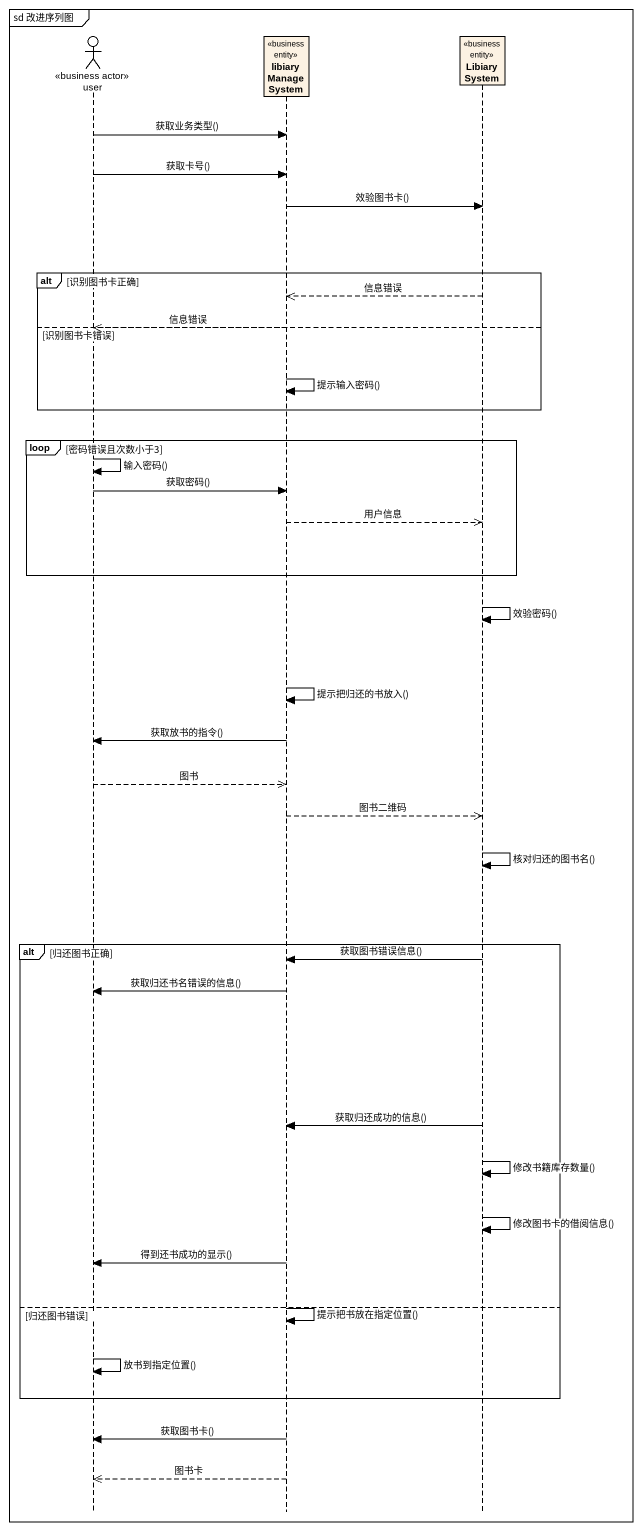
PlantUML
@startuml
mainframe sd 改进序列图
hide footbox
actor user <<business actor>>
participant libiaryManageSystem <<business entity>>
participant LibiarySystem <<business entity>>

user -> libiaryManageSystem : 获取业务类型()
user -> libiaryManageSystem : 获取卡号()
libiaryManageSystem -> LibiarySystem : 效验图书卡()
alt 识别图书卡正确
  LibiarySystem -->> libiaryManageSystem : 信息错误
else 识别图书卡错误
  libiaryManageSystem -->> user : 信息错误
  libiaryManageSystem -> libiaryManageSystem : 提示输入密码()
end
loop 密码错误且次数小于3
  user -> user : 输入密码()
  user -> libiaryManageSystem : 获取密码()
  libiaryManageSystem -->> LibiarySystem : 用户信息
end
LibiarySystem -> LibiarySystem : 效验密码()
libiaryManageSystem -> libiaryManageSystem : 提示把归还的书放入()
libiaryManageSystem -> user : 获取放书的指令()
user -->> libiaryManageSystem : 图书
libiaryManageSystem -->> LibiarySystem : 图书二维码
LibiarySystem -> LibiarySystem : 核对归还的图书名()
alt 归还图书正确
  LibiarySystem -> libiaryManageSystem : 获取图书错误信息()
  libiaryManageSystem -> user : 获取归还书名错误的信息()
  LibiarySystem -> libiaryManageSystem : 获取归还成功的信息()
  LibiarySystem -> LibiarySystem : 修改书籍库存数量()
  LibiarySystem -> LibiarySystem : 修改图书卡的借阅信息()
  libiaryManageSystem -> user : 得到还书成功的显示()
else 归还图书错误
  libiaryManageSystem -> libiaryManageSystem : 提示把书放在指定位置()
  user -> user : 放书到指定位置()
end
libiaryManageSystem -> user : 获取图书卡()
libiaryManageSystem -->> user : 图书卡
@enduml
